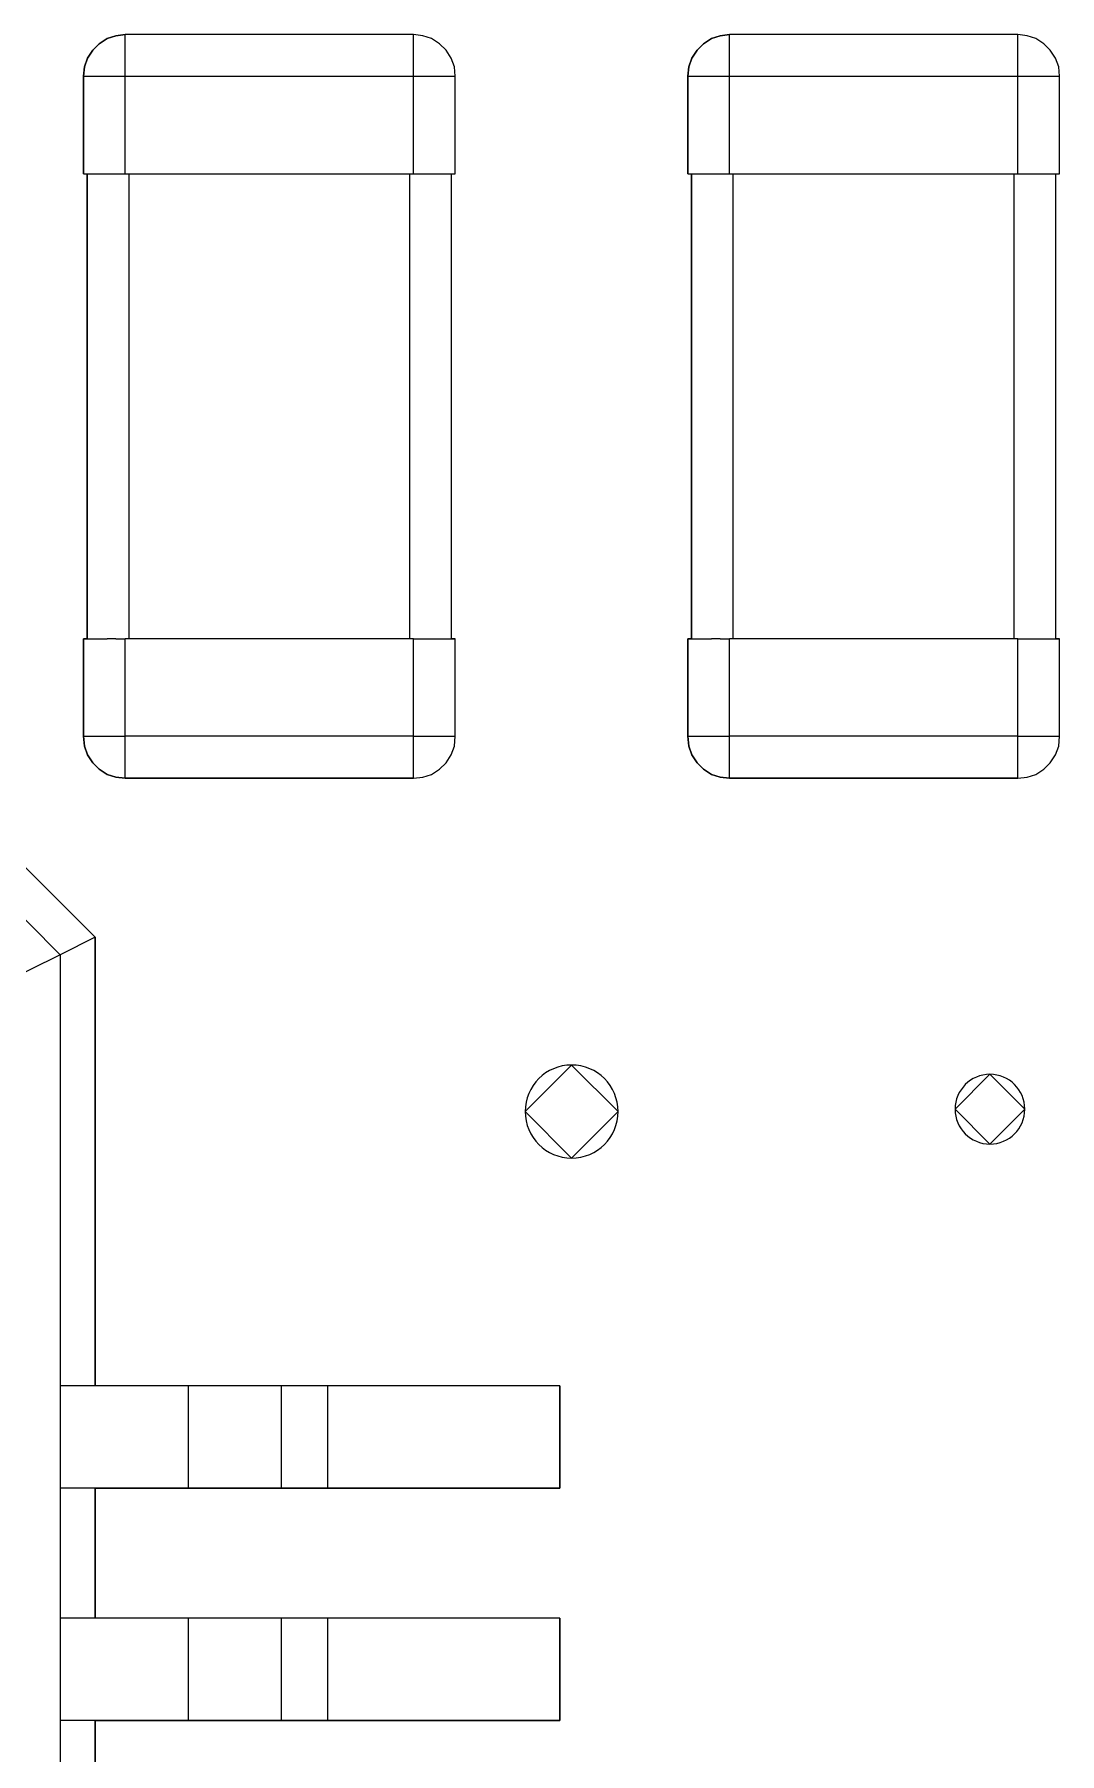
# Model space of a CAD drawing. Header units: inches. Extents: x 5 to 589, y -420 to -5.
# Drawn here: x 445.41 to 449.82, y -98.06 to -90.66 of the extents above; entities that cross this region are included whole.
import ezdxf

# ---------------------------------------------------------------- set-up
doc = ezdxf.new("R2010")
doc.units = ezdxf.units.IN
doc.header["$MEASUREMENT"] = 0

msp = doc.modelspace()

# ---------------------------------------------------------------- linework, layer by layer
at = {"color": 7, "true_color": 0xffffff}
for p, q in [((445.7263, -90.681), (445.6923, -90.703)), ((445.6923, -90.703), (445.7263, -90.681)), ((445.7643, -90.669), (445.7263, -90.681)), ((445.7263, -90.681), (445.7643, -90.669)), ((445.8043, -90.663), (445.7643, -90.669)), ((445.7643, -90.669), (445.8043, -90.663)), ((447.0443, -90.663), (445.8043, -90.663)), ((447.0443, -90.663), (445.8043, -90.663)), ((445.8043, -90.669), (445.8043, -90.663)), ((445.8043, -90.681), (445.8043, -90.669)), ((445.8043, -90.703), (445.8043, -90.681)), ((447.0843, -90.669), (447.0443, -90.663)), ((447.0843, -90.669), (447.0443, -90.663)), ((447.0443, -90.669), (447.0443, -90.663)), ((447.0443, -90.681), (447.0443, -90.669)), ((447.0443, -90.703), (447.0443, -90.681)), ((447.1223, -90.681), (447.0843, -90.669)), ((447.1223, -90.681), (447.0843, -90.669)), ((447.1563, -90.703), (447.1223, -90.681)), ((447.1563, -90.703), (447.1223, -90.681)), ((448.3263, -90.681), (448.2923, -90.703)), ((448.2923, -90.703), (448.3263, -90.681)), ((448.3643, -90.669), (448.3263, -90.681)), ((448.3263, -90.681), (448.3643, -90.669)), ((448.4043, -90.663), (448.3643, -90.669)), ((448.3643, -90.669), (448.4043, -90.663)), ((449.6443, -90.663), (448.4043, -90.663)), ((449.6443, -90.663), (448.4043, -90.663)), ((448.4043, -90.669), (448.4043, -90.663)), ((448.4043, -90.681), (448.4043, -90.669)), ((448.4043, -90.703), (448.4043, -90.681)), ((449.6843, -90.669), (449.6443, -90.663)), ((449.6843, -90.669), (449.6443, -90.663)), ((449.6443, -90.669), (449.6443, -90.663)), ((449.6443, -90.681), (449.6443, -90.669)), ((449.6443, -90.703), (449.6443, -90.681)), ((449.7223, -90.681), (449.6843, -90.669)), ((449.7223, -90.681), (449.6843, -90.669)), ((449.7563, -90.703), (449.7223, -90.681)), ((449.7563, -90.703), (449.7223, -90.681)), ((445.6643, -90.731), (445.6423, -90.765)), ((445.6423, -90.765), (445.6643, -90.731)), ((445.6923, -90.703), (445.6643, -90.731)), ((445.6643, -90.731), (445.6923, -90.703)), ((445.8043, -90.731), (445.8043, -90.703)), ((445.8043, -90.765), (445.8043, -90.731)), ((447.0443, -90.731), (447.0443, -90.703)), ((447.0443, -90.765), (447.0443, -90.731)), ((447.1843, -90.731), (447.1563, -90.703)), ((447.1843, -90.731), (447.1563, -90.703)), ((447.2063, -90.765), (447.1843, -90.731)), ((447.2063, -90.765), (447.1843, -90.731)), ((448.2643, -90.731), (448.2423, -90.765)), ((448.2423, -90.765), (448.2643, -90.731)), ((448.2923, -90.703), (448.2643, -90.731)), ((448.2643, -90.731), (448.2923, -90.703)), ((448.4043, -90.731), (448.4043, -90.703)), ((448.4043, -90.765), (448.4043, -90.731)), ((449.6443, -90.731), (449.6443, -90.703)), ((449.6443, -90.765), (449.6443, -90.731)), ((449.7843, -90.731), (449.7563, -90.703)), ((449.7843, -90.731), (449.7563, -90.703)), ((449.8063, -90.765), (449.7843, -90.731)), ((449.8063, -90.765), (449.7843, -90.731)), ((445.6283, -90.803), (445.6243, -90.843)), ((445.6243, -90.843), (445.6283, -90.803)), ((445.6423, -90.765), (445.6283, -90.803)), ((445.6283, -90.803), (445.6423, -90.765)), ((445.8043, -90.803), (445.8043, -90.765)), ((445.8043, -90.843), (445.8043, -90.803)), ((447.0443, -90.803), (447.0443, -90.765)), ((447.0443, -90.843), (447.0443, -90.803)), ((447.2203, -90.803), (447.2063, -90.765)), ((447.2203, -90.803), (447.2063, -90.765)), ((447.2243, -90.843), (447.2203, -90.803)), ((447.2243, -90.843), (447.2203, -90.803)), ((448.2283, -90.803), (448.2243, -90.843)), ((448.2243, -90.843), (448.2283, -90.803)), ((448.2423, -90.765), (448.2283, -90.803)), ((448.2283, -90.803), (448.2423, -90.765)), ((448.4043, -90.803), (448.4043, -90.765)), ((448.4043, -90.843), (448.4043, -90.803)), ((449.6443, -90.803), (449.6443, -90.765)), ((449.6443, -90.843), (449.6443, -90.803)), ((449.8203, -90.803), (449.8063, -90.765)), ((449.8203, -90.803), (449.8063, -90.765)), ((449.8243, -90.843), (449.8203, -90.803)), ((449.8243, -90.843), (449.8203, -90.803)), ((445.6243, -90.843), (445.6243, -91.263)), ((445.6243, -91.263), (445.6243, -90.843)), ((445.6243, -90.843), (445.6283, -90.843)), ((445.6283, -90.843), (445.6423, -90.843)), ((445.6423, -90.843), (445.6643, -90.843)), ((445.6643, -90.843), (445.6923, -90.843)), ((445.6923, -90.843), (445.7263, -90.843)), ((445.7263, -90.843), (445.7643, -90.843)), ((445.7643, -90.843), (445.8043, -90.843)), ((445.8043, -91.263), (445.8043, -90.843)), ((445.8043, -90.843), (447.0443, -90.843)), ((447.0443, -91.263), (447.0443, -90.843)), ((447.0443, -90.843), (447.0843, -90.843)), ((447.0843, -90.843), (447.1223, -90.843)), ((447.1223, -90.843), (447.1563, -90.843)), ((447.1563, -90.843), (447.1843, -90.843)), ((447.1843, -90.843), (447.2063, -90.843)), ((447.2063, -90.843), (447.2203, -90.843)), ((447.2203, -90.843), (447.2243, -90.843)), ((447.2243, -91.263), (447.2243, -90.843)), ((447.2243, -91.263), (447.2243, -90.843)), ((448.2243, -90.843), (448.2243, -91.263)), ((448.2243, -91.263), (448.2243, -90.843)), ((448.2243, -90.843), (448.2283, -90.843)), ((448.2283, -90.843), (448.2423, -90.843)), ((448.2423, -90.843), (448.2643, -90.843)), ((448.2643, -90.843), (448.2923, -90.843)), ((448.2923, -90.843), (448.3263, -90.843)), ((448.3263, -90.843), (448.3643, -90.843)), ((448.3643, -90.843), (448.4043, -90.843)), ((448.4043, -91.263), (448.4043, -90.843)), ((448.4043, -90.843), (449.6443, -90.843)), ((449.6443, -91.263), (449.6443, -90.843)), ((449.6443, -90.843), (449.6843, -90.843)), ((449.6843, -90.843), (449.7223, -90.843)), ((449.7223, -90.843), (449.7563, -90.843)), ((449.7563, -90.843), (449.7843, -90.843)), ((449.7843, -90.843), (449.8063, -90.843)), ((449.8063, -90.843), (449.8203, -90.843)), ((449.8203, -90.843), (449.8243, -90.843)), ((449.8243, -91.263), (449.8243, -90.843)), ((449.8243, -91.263), (449.8243, -90.843)), ((445.6243, -91.263), (445.6403, -91.263)), ((445.6243, -91.263), (445.6283, -91.263)), ((445.6283, -91.263), (445.6423, -91.263)), ((445.6403, -91.263), (445.6403, -93.263)), ((445.6403, -93.263), (445.6403, -91.263)), ((445.6423, -91.263), (445.6643, -91.263)), ((445.6643, -91.263), (445.6923, -91.263)), ((445.6923, -91.263), (445.7263, -91.263)), ((445.7263, -91.263), (445.7643, -91.263)), ((445.7643, -91.263), (445.8043, -91.263)), ((445.8043, -91.263), (447.0443, -91.263)), ((445.8203, -93.263), (445.8203, -91.263)), ((447.0283, -93.263), (447.0283, -91.263)), ((447.0443, -91.263), (447.0843, -91.263)), ((447.0843, -91.263), (447.1223, -91.263)), ((447.1223, -91.263), (447.1563, -91.263)), ((447.1563, -91.263), (447.1843, -91.263)), ((447.1843, -91.263), (447.2063, -91.263)), ((447.2063, -91.263), (447.2203, -91.263)), ((447.2083, -93.263), (447.2083, -91.263)), ((447.2083, -91.263), (447.2243, -91.263)), ((447.2083, -93.263), (447.2083, -91.263)), ((447.2203, -91.263), (447.2243, -91.263)), ((448.2243, -91.263), (448.2403, -91.263)), ((448.2243, -91.263), (448.2283, -91.263)), ((448.2283, -91.263), (448.2423, -91.263)), ((448.2403, -91.263), (448.2403, -93.263)), ((448.2403, -93.263), (448.2403, -91.263)), ((448.2423, -91.263), (448.2643, -91.263)), ((448.2643, -91.263), (448.2923, -91.263)), ((448.2923, -91.263), (448.3263, -91.263)), ((448.3263, -91.263), (448.3643, -91.263)), ((448.3643, -91.263), (448.4043, -91.263)), ((448.4043, -91.263), (449.6443, -91.263)), ((448.4203, -93.263), (448.4203, -91.263)), ((449.6283, -93.263), (449.6283, -91.263)), ((449.6443, -91.263), (449.6843, -91.263)), ((449.6843, -91.263), (449.7223, -91.263)), ((449.7223, -91.263), (449.7563, -91.263)), ((449.7563, -91.263), (449.7843, -91.263)), ((449.7843, -91.263), (449.8063, -91.263)), ((449.8063, -91.263), (449.8203, -91.263)), ((449.8083, -93.263), (449.8083, -91.263)), ((449.8083, -91.263), (449.8243, -91.263)), ((449.8083, -93.263), (449.8083, -91.263)), ((449.8203, -91.263), (449.8243, -91.263)), ((445.6403, -93.263), (445.6243, -93.263)), ((445.6243, -93.263), (445.6243, -93.683)), ((445.6243, -93.263), (445.6283, -93.263)), ((445.6243, -93.683), (445.6243, -93.263)), ((445.6283, -93.263), (445.6423, -93.263)), ((445.6423, -93.263), (445.6643, -93.263)), ((445.6643, -93.263), (445.6923, -93.263)), ((445.6923, -93.263), (445.7263, -93.263)), ((445.7643, -93.263), (445.7263, -93.263)), ((445.7643, -93.263), (445.8043, -93.263)), ((447.0443, -93.263), (445.8043, -93.263)), ((445.8043, -93.683), (445.8043, -93.263)), ((447.0443, -93.263), (447.0843, -93.263)), ((447.0443, -93.683), (447.0443, -93.263)), ((447.0843, -93.263), (447.1223, -93.263)), ((447.1223, -93.263), (447.1563, -93.263)), ((447.1563, -93.263), (447.1843, -93.263)), ((447.1843, -93.263), (447.2063, -93.263)), ((447.2063, -93.263), (447.2203, -93.263)), ((447.2243, -93.263), (447.2083, -93.263)), ((447.2203, -93.263), (447.2243, -93.263)), ((447.2243, -93.683), (447.2243, -93.263)), ((447.2243, -93.683), (447.2243, -93.263)), ((448.2403, -93.263), (448.2243, -93.263)), ((448.2243, -93.263), (448.2243, -93.683)), ((448.2243, -93.263), (448.2283, -93.263)), ((448.2243, -93.683), (448.2243, -93.263)), ((448.2283, -93.263), (448.2423, -93.263)), ((448.2423, -93.263), (448.2643, -93.263)), ((448.2643, -93.263), (448.2923, -93.263)), ((448.2923, -93.263), (448.3263, -93.263)), ((448.3643, -93.263), (448.3263, -93.263)), ((448.3643, -93.263), (448.4043, -93.263)), ((449.6443, -93.263), (448.4043, -93.263)), ((448.4043, -93.683), (448.4043, -93.263)), ((449.6443, -93.263), (449.6843, -93.263)), ((449.6443, -93.683), (449.6443, -93.263)), ((449.6843, -93.263), (449.7223, -93.263)), ((449.7223, -93.263), (449.7563, -93.263)), ((449.7563, -93.263), (449.7843, -93.263)), ((449.7843, -93.263), (449.8063, -93.263)), ((449.8063, -93.263), (449.8203, -93.263)), ((449.8243, -93.263), (449.8083, -93.263)), ((449.8203, -93.263), (449.8243, -93.263)), ((449.8243, -93.683), (449.8243, -93.263)), ((449.8243, -93.683), (449.8243, -93.263)), ((445.6243, -93.683), (445.6283, -93.725)), ((445.6283, -93.725), (445.6243, -93.683)), ((445.6243, -93.683), (445.6283, -93.683)), ((445.6283, -93.683), (445.6423, -93.683)), ((445.6423, -93.683), (445.6643, -93.683)), ((445.6643, -93.683), (445.6923, -93.683)), ((445.6923, -93.683), (445.7263, -93.683)), ((445.7263, -93.683), (445.7643, -93.683)), ((445.7643, -93.683), (445.8043, -93.683)), ((445.8043, -93.725), (445.8043, -93.683)), ((447.0443, -93.683), (445.8043, -93.683)), ((447.0443, -93.683), (447.0843, -93.683)), ((447.0443, -93.725), (447.0443, -93.683)), ((447.0843, -93.683), (447.1223, -93.683)), ((447.1223, -93.683), (447.1563, -93.683)), ((447.1563, -93.683), (447.1843, -93.683)), ((447.1843, -93.683), (447.2063, -93.683)), ((447.2063, -93.683), (447.2203, -93.683)), ((447.2203, -93.725), (447.2243, -93.683)), ((447.2203, -93.725), (447.2243, -93.683)), ((447.2203, -93.683), (447.2243, -93.683)), ((448.2243, -93.683), (448.2283, -93.725)), ((448.2283, -93.725), (448.2243, -93.683)), ((448.2243, -93.683), (448.2283, -93.683)), ((448.2283, -93.683), (448.2423, -93.683)), ((448.2423, -93.683), (448.2643, -93.683)), ((448.2643, -93.683), (448.2923, -93.683)), ((448.2923, -93.683), (448.3263, -93.683)), ((448.3263, -93.683), (448.3643, -93.683)), ((448.3643, -93.683), (448.4043, -93.683)), ((448.4043, -93.725), (448.4043, -93.683)), ((449.6443, -93.683), (448.4043, -93.683)), ((449.6443, -93.683), (449.6843, -93.683)), ((449.6443, -93.725), (449.6443, -93.683)), ((449.6843, -93.683), (449.7223, -93.683)), ((449.7223, -93.683), (449.7563, -93.683)), ((449.7563, -93.683), (449.7843, -93.683)), ((449.7843, -93.683), (449.8063, -93.683)), ((449.8063, -93.683), (449.8203, -93.683)), ((449.8203, -93.725), (449.8243, -93.683)), ((449.8203, -93.725), (449.8243, -93.683)), ((449.8203, -93.683), (449.8243, -93.683)), ((445.6283, -93.725), (445.6423, -93.763)), ((445.6423, -93.763), (445.6283, -93.725)), ((445.6423, -93.763), (445.6643, -93.797)), ((445.6643, -93.797), (445.6423, -93.763)), ((445.8043, -93.763), (445.8043, -93.725)), ((445.8043, -93.797), (445.8043, -93.763)), ((447.0443, -93.763), (447.0443, -93.725)), ((447.0443, -93.797), (447.0443, -93.763)), ((447.1843, -93.797), (447.2063, -93.763)), ((447.1843, -93.797), (447.2063, -93.763)), ((447.2063, -93.763), (447.2203, -93.725)), ((447.2063, -93.763), (447.2203, -93.725)), ((448.2283, -93.725), (448.2423, -93.763)), ((448.2423, -93.763), (448.2283, -93.725)), ((448.2423, -93.763), (448.2643, -93.797)), ((448.2643, -93.797), (448.2423, -93.763)), ((448.4043, -93.763), (448.4043, -93.725)), ((448.4043, -93.797), (448.4043, -93.763)), ((449.6443, -93.763), (449.6443, -93.725)), ((449.6443, -93.797), (449.6443, -93.763)), ((449.7843, -93.797), (449.8063, -93.763)), ((449.7843, -93.797), (449.8063, -93.763)), ((449.8063, -93.763), (449.8203, -93.725)), ((449.8063, -93.763), (449.8203, -93.725)), ((445.6643, -93.797), (445.6923, -93.825)), ((445.6923, -93.825), (445.6643, -93.797)), ((445.6923, -93.825), (445.7263, -93.847)), ((445.7263, -93.847), (445.6923, -93.825)), ((445.7263, -93.847), (445.7643, -93.859)), ((445.7643, -93.859), (445.7263, -93.847)), ((445.7643, -93.859), (445.8043, -93.863)), ((445.8043, -93.863), (445.7643, -93.859)), ((445.8043, -93.825), (445.8043, -93.797)), ((445.8043, -93.847), (445.8043, -93.825)), ((445.8043, -93.859), (445.8043, -93.847)), ((445.8043, -93.863), (445.8043, -93.859)), ((445.8043, -93.863), (447.0443, -93.863)), ((447.0443, -93.863), (445.8043, -93.863)), ((447.0443, -93.825), (447.0443, -93.797)), ((447.0443, -93.847), (447.0443, -93.825)), ((447.0443, -93.859), (447.0443, -93.847)), ((447.0443, -93.863), (447.0843, -93.859)), ((447.0443, -93.863), (447.0843, -93.859)), ((447.0443, -93.863), (447.0443, -93.859)), ((447.0843, -93.859), (447.1223, -93.847)), ((447.0843, -93.859), (447.1223, -93.847)), ((447.1223, -93.847), (447.1563, -93.825)), ((447.1223, -93.847), (447.1563, -93.825)), ((447.1563, -93.825), (447.1843, -93.797)), ((447.1563, -93.825), (447.1843, -93.797)), ((448.2643, -93.797), (448.2923, -93.825)), ((448.2923, -93.825), (448.2643, -93.797)), ((448.2923, -93.825), (448.3263, -93.847)), ((448.3263, -93.847), (448.2923, -93.825)), ((448.3263, -93.847), (448.3643, -93.859)), ((448.3643, -93.859), (448.3263, -93.847)), ((448.3643, -93.859), (448.4043, -93.863)), ((448.4043, -93.863), (448.3643, -93.859)), ((448.4043, -93.825), (448.4043, -93.797)), ((448.4043, -93.847), (448.4043, -93.825)), ((448.4043, -93.859), (448.4043, -93.847)), ((448.4043, -93.863), (448.4043, -93.859)), ((448.4043, -93.863), (449.6443, -93.863)), ((449.6443, -93.863), (448.4043, -93.863)), ((449.6443, -93.825), (449.6443, -93.797)), ((449.6443, -93.847), (449.6443, -93.825)), ((449.6443, -93.859), (449.6443, -93.847)), ((449.6443, -93.863), (449.6843, -93.859)), ((449.6443, -93.863), (449.6843, -93.859)), ((449.6443, -93.863), (449.6443, -93.859)), ((449.6843, -93.859), (449.7223, -93.847)), ((449.6843, -93.859), (449.7223, -93.847)), ((449.7223, -93.847), (449.7563, -93.825)), ((449.7223, -93.847), (449.7563, -93.825)), ((449.7563, -93.825), (449.7843, -93.797)), ((449.7563, -93.825), (449.7843, -93.797)), ((445.6745, -94.5472), (445.3245, -94.1972)), ((445.3245, -94.1972), (445.6745, -94.5472)), ((445.2505, -94.3472), (445.5245, -94.6232)), ((445.6745, -94.5472), (445.5245, -94.6232)), ((445.6745, -96.4772), (445.6745, -94.5472)), ((445.6745, -94.5472), (445.6745, -96.4772)), ((445.5245, -94.6232), (445.2645, -94.7512)), ((445.5245, -94.6232), (445.5245, -96.4772)), ((445.5245, -96.4772), (445.5245, -96.9172)), ((445.6745, -96.4772), (445.5245, -96.4772)), ((447.6745, -96.4772), (445.6745, -96.4772)), ((446.0745, -96.4772), (445.6745, -96.4772)), ((446.1645, -96.4772), (446.0745, -96.4772)), ((446.0745, -96.4772), (446.0745, -96.9172)), ((446.2485, -96.4772), (446.1645, -96.4772)), ((446.3245, -96.4772), (446.2485, -96.4772)), ((446.3865, -96.4772), (446.3245, -96.4772)), ((446.4345, -96.4772), (446.3865, -96.4772)), ((446.4645, -96.4772), (446.4345, -96.4772)), ((446.4745, -96.4772), (446.4645, -96.4772)), ((446.4745, -96.4772), (446.4745, -96.9172)), ((446.4805, -96.4772), (446.4745, -96.4772)), ((446.4945, -96.4772), (446.4805, -96.4772)), ((446.5185, -96.4772), (446.4945, -96.4772)), ((446.5505, -96.4772), (446.5185, -96.4772)), ((446.5885, -96.4772), (446.5505, -96.4772)), ((446.6305, -96.4772), (446.5885, -96.4772)), ((446.6745, -96.4772), (446.6305, -96.4772)), ((447.6745, -96.4772), (446.6745, -96.4772)), ((446.6745, -96.4772), (446.6745, -96.9172)), ((447.6745, -96.9172), (447.6745, -96.4772)), ((447.6745, -96.4772), (447.6745, -96.9172)), ((445.5245, -96.9172), (445.5245, -97.4772)), ((445.6745, -96.9172), (445.5245, -96.9172)), ((445.6745, -97.4772), (445.6745, -96.9172)), ((445.6745, -96.9172), (447.6745, -96.9172)), ((445.6745, -96.9172), (445.6745, -97.4772)), ((446.0745, -96.9172), (445.6745, -96.9172)), ((446.1645, -96.9172), (446.0745, -96.9172)), ((446.2485, -96.9172), (446.1645, -96.9172)), ((446.3245, -96.9172), (446.2485, -96.9172)), ((446.3865, -96.9172), (446.3245, -96.9172)), ((446.4345, -96.9172), (446.3865, -96.9172)), ((446.4645, -96.9172), (446.4345, -96.9172)), ((446.4745, -96.9172), (446.4645, -96.9172)), ((446.4805, -96.9172), (446.4745, -96.9172)), ((446.4945, -96.9172), (446.4805, -96.9172)), ((446.5185, -96.9172), (446.4945, -96.9172)), ((446.5505, -96.9172), (446.5185, -96.9172)), ((446.5885, -96.9172), (446.5505, -96.9172)), ((446.6305, -96.9172), (446.5885, -96.9172)), ((446.6745, -96.9172), (446.6305, -96.9172)), ((447.6745, -96.9172), (446.6745, -96.9172)), ((445.5245, -97.4772), (445.5245, -97.9172)), ((445.6745, -97.4772), (445.5245, -97.4772)), ((447.6745, -97.4772), (445.6745, -97.4772)), ((446.0745, -97.4772), (445.6745, -97.4772)), ((446.1645, -97.4772), (446.0745, -97.4772)), ((446.0745, -97.4772), (446.0745, -97.9172)), ((446.2485, -97.4772), (446.1645, -97.4772)), ((446.3245, -97.4772), (446.2485, -97.4772)), ((446.3865, -97.4772), (446.3245, -97.4772)), ((446.4345, -97.4772), (446.3865, -97.4772)), ((446.4645, -97.4772), (446.4345, -97.4772)), ((446.4745, -97.4772), (446.4645, -97.4772)), ((446.4745, -97.4772), (446.4745, -97.9172)), ((446.4805, -97.4772), (446.4745, -97.4772)), ((446.4945, -97.4772), (446.4805, -97.4772)), ((446.5185, -97.4772), (446.4945, -97.4772)), ((446.5505, -97.4772), (446.5185, -97.4772)), ((446.5885, -97.4772), (446.5505, -97.4772)), ((446.6305, -97.4772), (446.5885, -97.4772)), ((446.6745, -97.4772), (446.6305, -97.4772)), ((447.6745, -97.4772), (446.6745, -97.4772)), ((446.6745, -97.4772), (446.6745, -97.9172)), ((447.6745, -97.9172), (447.6745, -97.4772)), ((447.6745, -97.4772), (447.6745, -97.9172)), ((445.5245, -97.9172), (445.5245, -98.4772)), ((445.6745, -97.9172), (445.5245, -97.9172)), ((445.6745, -98.4772), (445.6745, -97.9172)), ((445.6745, -97.9172), (447.6745, -97.9172)), ((446.0745, -97.9172), (445.6745, -97.9172)), ((445.6745, -97.9172), (445.6745, -98.4772)), ((446.1645, -97.9172), (446.0745, -97.9172)), ((446.2485, -97.9172), (446.1645, -97.9172)), ((446.3245, -97.9172), (446.2485, -97.9172)), ((446.3865, -97.9172), (446.3245, -97.9172)), ((446.4345, -97.9172), (446.3865, -97.9172)), ((446.4645, -97.9172), (446.4345, -97.9172)), ((446.4745, -97.9172), (446.4645, -97.9172)), ((446.4805, -97.9172), (446.4745, -97.9172)), ((446.4945, -97.9172), (446.4805, -97.9172)), ((446.5185, -97.9172), (446.4945, -97.9172)), ((446.5505, -97.9172), (446.5185, -97.9172)), ((446.5885, -97.9172), (446.5505, -97.9172)), ((446.6305, -97.9172), (446.5885, -97.9172)), ((446.6745, -97.9172), (446.6305, -97.9172)), ((447.6745, -97.9172), (446.6745, -97.9172))]:
    msp.add_line(p, q, dxfattribs=at)
at = {"color": 18, "true_color": 0x000000}
for p, q in [((445.7263, -90.681), (445.6923, -90.703)), ((445.6923, -90.703), (445.7263, -90.681)), ((445.7643, -90.669), (445.7263, -90.681)), ((445.7263, -90.681), (445.7643, -90.669)), ((445.8043, -90.663), (445.7643, -90.669)), ((445.7643, -90.669), (445.8043, -90.663)), ((447.0443, -90.663), (445.8043, -90.663)), ((447.0443, -90.663), (445.8043, -90.663)), ((445.8043, -90.669), (445.8043, -90.663)), ((445.8043, -90.681), (445.8043, -90.669)), ((445.8043, -90.703), (445.8043, -90.681)), ((447.0843, -90.669), (447.0443, -90.663)), ((447.0843, -90.669), (447.0443, -90.663)), ((447.0443, -90.669), (447.0443, -90.663)), ((447.0443, -90.681), (447.0443, -90.669)), ((447.0443, -90.703), (447.0443, -90.681)), ((447.1223, -90.681), (447.0843, -90.669)), ((447.1223, -90.681), (447.0843, -90.669)), ((447.1563, -90.703), (447.1223, -90.681)), ((447.1563, -90.703), (447.1223, -90.681)), ((448.3263, -90.681), (448.2923, -90.703)), ((448.2923, -90.703), (448.3263, -90.681)), ((448.3643, -90.669), (448.3263, -90.681)), ((448.3263, -90.681), (448.3643, -90.669)), ((448.4043, -90.663), (448.3643, -90.669)), ((448.3643, -90.669), (448.4043, -90.663)), ((449.6443, -90.663), (448.4043, -90.663)), ((449.6443, -90.663), (448.4043, -90.663)), ((448.4043, -90.669), (448.4043, -90.663)), ((448.4043, -90.681), (448.4043, -90.669)), ((448.4043, -90.703), (448.4043, -90.681)), ((449.6843, -90.669), (449.6443, -90.663)), ((449.6843, -90.669), (449.6443, -90.663)), ((449.6443, -90.669), (449.6443, -90.663)), ((449.6443, -90.681), (449.6443, -90.669)), ((449.6443, -90.703), (449.6443, -90.681)), ((449.7223, -90.681), (449.6843, -90.669)), ((449.7223, -90.681), (449.6843, -90.669)), ((449.7563, -90.703), (449.7223, -90.681)), ((449.7563, -90.703), (449.7223, -90.681)), ((445.6643, -90.731), (445.6423, -90.765)), ((445.6423, -90.765), (445.6643, -90.731)), ((445.6923, -90.703), (445.6643, -90.731)), ((445.6643, -90.731), (445.6923, -90.703)), ((445.8043, -90.731), (445.8043, -90.703)), ((445.8043, -90.765), (445.8043, -90.731)), ((447.0443, -90.731), (447.0443, -90.703)), ((447.0443, -90.765), (447.0443, -90.731)), ((447.1843, -90.731), (447.1563, -90.703)), ((447.1843, -90.731), (447.1563, -90.703)), ((447.2063, -90.765), (447.1843, -90.731)), ((447.2063, -90.765), (447.1843, -90.731)), ((448.2643, -90.731), (448.2423, -90.765)), ((448.2423, -90.765), (448.2643, -90.731)), ((448.2923, -90.703), (448.2643, -90.731)), ((448.2643, -90.731), (448.2923, -90.703)), ((448.4043, -90.731), (448.4043, -90.703)), ((448.4043, -90.765), (448.4043, -90.731)), ((449.6443, -90.731), (449.6443, -90.703)), ((449.6443, -90.765), (449.6443, -90.731)), ((449.7843, -90.731), (449.7563, -90.703)), ((449.7843, -90.731), (449.7563, -90.703)), ((449.8063, -90.765), (449.7843, -90.731)), ((449.8063, -90.765), (449.7843, -90.731)), ((445.6283, -90.803), (445.6243, -90.843)), ((445.6243, -90.843), (445.6283, -90.803)), ((445.6423, -90.765), (445.6283, -90.803)), ((445.6283, -90.803), (445.6423, -90.765)), ((445.8043, -90.803), (445.8043, -90.765)), ((445.8043, -90.843), (445.8043, -90.803)), ((447.0443, -90.803), (447.0443, -90.765)), ((447.0443, -90.843), (447.0443, -90.803)), ((447.2203, -90.803), (447.2063, -90.765)), ((447.2203, -90.803), (447.2063, -90.765)), ((447.2243, -90.843), (447.2203, -90.803)), ((447.2243, -90.843), (447.2203, -90.803)), ((448.2283, -90.803), (448.2243, -90.843)), ((448.2243, -90.843), (448.2283, -90.803)), ((448.2423, -90.765), (448.2283, -90.803)), ((448.2283, -90.803), (448.2423, -90.765)), ((448.4043, -90.803), (448.4043, -90.765)), ((448.4043, -90.843), (448.4043, -90.803)), ((449.6443, -90.803), (449.6443, -90.765)), ((449.6443, -90.843), (449.6443, -90.803)), ((449.8203, -90.803), (449.8063, -90.765)), ((449.8203, -90.803), (449.8063, -90.765)), ((449.8243, -90.843), (449.8203, -90.803)), ((449.8243, -90.843), (449.8203, -90.803)), ((445.6243, -90.843), (445.6243, -91.263)), ((445.6243, -91.263), (445.6243, -90.843)), ((445.6243, -90.843), (445.6283, -90.843)), ((445.6283, -90.843), (445.6423, -90.843)), ((445.6423, -90.843), (445.6643, -90.843)), ((445.6643, -90.843), (445.6923, -90.843)), ((445.6923, -90.843), (445.7263, -90.843)), ((445.7263, -90.843), (445.7643, -90.843)), ((445.7643, -90.843), (445.8043, -90.843)), ((445.8043, -91.263), (445.8043, -90.843)), ((445.8043, -90.843), (447.0443, -90.843)), ((447.0443, -91.263), (447.0443, -90.843)), ((447.0443, -90.843), (447.0843, -90.843)), ((447.0843, -90.843), (447.1223, -90.843)), ((447.1223, -90.843), (447.1563, -90.843)), ((447.1563, -90.843), (447.1843, -90.843)), ((447.1843, -90.843), (447.2063, -90.843)), ((447.2063, -90.843), (447.2203, -90.843)), ((447.2203, -90.843), (447.2243, -90.843)), ((447.2243, -91.263), (447.2243, -90.843)), ((447.2243, -91.263), (447.2243, -90.843)), ((448.2243, -90.843), (448.2243, -91.263)), ((448.2243, -91.263), (448.2243, -90.843)), ((448.2243, -90.843), (448.2283, -90.843)), ((448.2283, -90.843), (448.2423, -90.843)), ((448.2423, -90.843), (448.2643, -90.843)), ((448.2643, -90.843), (448.2923, -90.843)), ((448.2923, -90.843), (448.3263, -90.843)), ((448.3263, -90.843), (448.3643, -90.843)), ((448.3643, -90.843), (448.4043, -90.843)), ((448.4043, -91.263), (448.4043, -90.843)), ((448.4043, -90.843), (449.6443, -90.843)), ((449.6443, -91.263), (449.6443, -90.843)), ((449.6443, -90.843), (449.6843, -90.843)), ((449.6843, -90.843), (449.7223, -90.843)), ((449.7223, -90.843), (449.7563, -90.843)), ((449.7563, -90.843), (449.7843, -90.843)), ((449.7843, -90.843), (449.8063, -90.843)), ((449.8063, -90.843), (449.8203, -90.843)), ((449.8203, -90.843), (449.8243, -90.843)), ((449.8243, -91.263), (449.8243, -90.843)), ((449.8243, -91.263), (449.8243, -90.843)), ((445.6243, -91.263), (445.6403, -91.263)), ((445.6243, -91.263), (445.6283, -91.263)), ((445.6283, -91.263), (445.6423, -91.263)), ((445.6403, -91.263), (445.6403, -93.263)), ((445.6403, -93.263), (445.6403, -91.263)), ((445.6423, -91.263), (445.6643, -91.263)), ((445.6643, -91.263), (445.6923, -91.263)), ((445.6923, -91.263), (445.7263, -91.263)), ((445.7263, -91.263), (445.7643, -91.263)), ((445.7643, -91.263), (445.8043, -91.263)), ((445.8043, -91.263), (447.0443, -91.263)), ((445.8203, -93.263), (445.8203, -91.263)), ((447.0283, -93.263), (447.0283, -91.263)), ((447.0443, -91.263), (447.0843, -91.263)), ((447.0843, -91.263), (447.1223, -91.263)), ((447.1223, -91.263), (447.1563, -91.263)), ((447.1563, -91.263), (447.1843, -91.263)), ((447.1843, -91.263), (447.2063, -91.263)), ((447.2063, -91.263), (447.2203, -91.263)), ((447.2083, -93.263), (447.2083, -91.263)), ((447.2083, -91.263), (447.2243, -91.263)), ((447.2083, -93.263), (447.2083, -91.263)), ((447.2203, -91.263), (447.2243, -91.263)), ((448.2243, -91.263), (448.2403, -91.263)), ((448.2243, -91.263), (448.2283, -91.263)), ((448.2283, -91.263), (448.2423, -91.263)), ((448.2403, -91.263), (448.2403, -93.263)), ((448.2403, -93.263), (448.2403, -91.263)), ((448.2423, -91.263), (448.2643, -91.263)), ((448.2643, -91.263), (448.2923, -91.263)), ((448.2923, -91.263), (448.3263, -91.263)), ((448.3263, -91.263), (448.3643, -91.263)), ((448.3643, -91.263), (448.4043, -91.263)), ((448.4043, -91.263), (449.6443, -91.263)), ((448.4203, -93.263), (448.4203, -91.263)), ((449.6283, -93.263), (449.6283, -91.263)), ((449.6443, -91.263), (449.6843, -91.263)), ((449.6843, -91.263), (449.7223, -91.263)), ((449.7223, -91.263), (449.7563, -91.263)), ((449.7563, -91.263), (449.7843, -91.263)), ((449.7843, -91.263), (449.8063, -91.263)), ((449.8063, -91.263), (449.8203, -91.263)), ((449.8083, -93.263), (449.8083, -91.263)), ((449.8083, -91.263), (449.8243, -91.263)), ((449.8083, -93.263), (449.8083, -91.263)), ((449.8203, -91.263), (449.8243, -91.263)), ((445.6403, -93.263), (445.6243, -93.263)), ((445.6243, -93.263), (445.6243, -93.683)), ((445.6243, -93.263), (445.6283, -93.263)), ((445.6243, -93.683), (445.6243, -93.263)), ((445.6283, -93.263), (445.6423, -93.263)), ((445.6423, -93.263), (445.6643, -93.263)), ((445.6643, -93.263), (445.6923, -93.263)), ((445.6923, -93.263), (445.7263, -93.263)), ((445.7643, -93.263), (445.7263, -93.263)), ((445.7643, -93.263), (445.8043, -93.263)), ((447.0443, -93.263), (445.8043, -93.263)), ((445.8043, -93.683), (445.8043, -93.263)), ((447.0443, -93.263), (447.0843, -93.263)), ((447.0443, -93.683), (447.0443, -93.263)), ((447.0843, -93.263), (447.1223, -93.263)), ((447.1223, -93.263), (447.1563, -93.263)), ((447.1563, -93.263), (447.1843, -93.263)), ((447.1843, -93.263), (447.2063, -93.263)), ((447.2063, -93.263), (447.2203, -93.263)), ((447.2243, -93.263), (447.2083, -93.263)), ((447.2203, -93.263), (447.2243, -93.263)), ((447.2243, -93.683), (447.2243, -93.263)), ((447.2243, -93.683), (447.2243, -93.263)), ((448.2403, -93.263), (448.2243, -93.263)), ((448.2243, -93.263), (448.2243, -93.683)), ((448.2243, -93.263), (448.2283, -93.263)), ((448.2243, -93.683), (448.2243, -93.263)), ((448.2283, -93.263), (448.2423, -93.263)), ((448.2423, -93.263), (448.2643, -93.263)), ((448.2643, -93.263), (448.2923, -93.263)), ((448.2923, -93.263), (448.3263, -93.263)), ((448.3643, -93.263), (448.3263, -93.263)), ((448.3643, -93.263), (448.4043, -93.263)), ((449.6443, -93.263), (448.4043, -93.263)), ((448.4043, -93.683), (448.4043, -93.263)), ((449.6443, -93.263), (449.6843, -93.263)), ((449.6443, -93.683), (449.6443, -93.263)), ((449.6843, -93.263), (449.7223, -93.263)), ((449.7223, -93.263), (449.7563, -93.263)), ((449.7563, -93.263), (449.7843, -93.263)), ((449.7843, -93.263), (449.8063, -93.263)), ((449.8063, -93.263), (449.8203, -93.263)), ((449.8243, -93.263), (449.8083, -93.263)), ((449.8203, -93.263), (449.8243, -93.263)), ((449.8243, -93.683), (449.8243, -93.263)), ((449.8243, -93.683), (449.8243, -93.263)), ((445.6243, -93.683), (445.6283, -93.725)), ((445.6283, -93.725), (445.6243, -93.683)), ((445.6243, -93.683), (445.6283, -93.683)), ((445.6283, -93.683), (445.6423, -93.683)), ((445.6423, -93.683), (445.6643, -93.683)), ((445.6643, -93.683), (445.6923, -93.683)), ((445.6923, -93.683), (445.7263, -93.683)), ((445.7263, -93.683), (445.7643, -93.683)), ((445.7643, -93.683), (445.8043, -93.683)), ((445.8043, -93.725), (445.8043, -93.683)), ((447.0443, -93.683), (445.8043, -93.683)), ((447.0443, -93.683), (447.0843, -93.683)), ((447.0443, -93.725), (447.0443, -93.683)), ((447.0843, -93.683), (447.1223, -93.683)), ((447.1223, -93.683), (447.1563, -93.683)), ((447.1563, -93.683), (447.1843, -93.683)), ((447.1843, -93.683), (447.2063, -93.683)), ((447.2063, -93.683), (447.2203, -93.683)), ((447.2203, -93.725), (447.2243, -93.683)), ((447.2203, -93.725), (447.2243, -93.683)), ((447.2203, -93.683), (447.2243, -93.683)), ((448.2243, -93.683), (448.2283, -93.725)), ((448.2283, -93.725), (448.2243, -93.683)), ((448.2243, -93.683), (448.2283, -93.683)), ((448.2283, -93.683), (448.2423, -93.683)), ((448.2423, -93.683), (448.2643, -93.683)), ((448.2643, -93.683), (448.2923, -93.683)), ((448.2923, -93.683), (448.3263, -93.683)), ((448.3263, -93.683), (448.3643, -93.683)), ((448.3643, -93.683), (448.4043, -93.683)), ((448.4043, -93.725), (448.4043, -93.683)), ((449.6443, -93.683), (448.4043, -93.683)), ((449.6443, -93.683), (449.6843, -93.683)), ((449.6443, -93.725), (449.6443, -93.683)), ((449.6843, -93.683), (449.7223, -93.683)), ((449.7223, -93.683), (449.7563, -93.683)), ((449.7563, -93.683), (449.7843, -93.683)), ((449.7843, -93.683), (449.8063, -93.683)), ((449.8063, -93.683), (449.8203, -93.683)), ((449.8203, -93.725), (449.8243, -93.683)), ((449.8203, -93.725), (449.8243, -93.683)), ((449.8203, -93.683), (449.8243, -93.683)), ((445.6283, -93.725), (445.6423, -93.763)), ((445.6423, -93.763), (445.6283, -93.725)), ((445.6423, -93.763), (445.6643, -93.797)), ((445.6643, -93.797), (445.6423, -93.763)), ((445.8043, -93.763), (445.8043, -93.725)), ((445.8043, -93.797), (445.8043, -93.763)), ((447.0443, -93.763), (447.0443, -93.725)), ((447.0443, -93.797), (447.0443, -93.763)), ((447.1843, -93.797), (447.2063, -93.763)), ((447.1843, -93.797), (447.2063, -93.763)), ((447.2063, -93.763), (447.2203, -93.725)), ((447.2063, -93.763), (447.2203, -93.725)), ((448.2283, -93.725), (448.2423, -93.763)), ((448.2423, -93.763), (448.2283, -93.725)), ((448.2423, -93.763), (448.2643, -93.797)), ((448.2643, -93.797), (448.2423, -93.763)), ((448.4043, -93.763), (448.4043, -93.725)), ((448.4043, -93.797), (448.4043, -93.763)), ((449.6443, -93.763), (449.6443, -93.725)), ((449.6443, -93.797), (449.6443, -93.763)), ((449.7843, -93.797), (449.8063, -93.763)), ((449.7843, -93.797), (449.8063, -93.763)), ((449.8063, -93.763), (449.8203, -93.725)), ((449.8063, -93.763), (449.8203, -93.725)), ((445.6643, -93.797), (445.6923, -93.825)), ((445.6923, -93.825), (445.6643, -93.797)), ((445.6923, -93.825), (445.7263, -93.847)), ((445.7263, -93.847), (445.6923, -93.825)), ((445.7263, -93.847), (445.7643, -93.859)), ((445.7643, -93.859), (445.7263, -93.847)), ((445.7643, -93.859), (445.8043, -93.863)), ((445.8043, -93.863), (445.7643, -93.859)), ((445.8043, -93.825), (445.8043, -93.797)), ((445.8043, -93.847), (445.8043, -93.825)), ((445.8043, -93.859), (445.8043, -93.847)), ((445.8043, -93.863), (445.8043, -93.859)), ((445.8043, -93.863), (447.0443, -93.863)), ((447.0443, -93.863), (445.8043, -93.863)), ((447.0443, -93.825), (447.0443, -93.797)), ((447.0443, -93.847), (447.0443, -93.825)), ((447.0443, -93.859), (447.0443, -93.847)), ((447.0443, -93.863), (447.0843, -93.859)), ((447.0443, -93.863), (447.0843, -93.859)), ((447.0443, -93.863), (447.0443, -93.859)), ((447.0843, -93.859), (447.1223, -93.847)), ((447.0843, -93.859), (447.1223, -93.847)), ((447.1223, -93.847), (447.1563, -93.825)), ((447.1223, -93.847), (447.1563, -93.825)), ((447.1563, -93.825), (447.1843, -93.797)), ((447.1563, -93.825), (447.1843, -93.797)), ((448.2643, -93.797), (448.2923, -93.825)), ((448.2923, -93.825), (448.2643, -93.797)), ((448.2923, -93.825), (448.3263, -93.847)), ((448.3263, -93.847), (448.2923, -93.825)), ((448.3263, -93.847), (448.3643, -93.859)), ((448.3643, -93.859), (448.3263, -93.847)), ((448.3643, -93.859), (448.4043, -93.863)), ((448.4043, -93.863), (448.3643, -93.859)), ((448.4043, -93.825), (448.4043, -93.797)), ((448.4043, -93.847), (448.4043, -93.825)), ((448.4043, -93.859), (448.4043, -93.847)), ((448.4043, -93.863), (448.4043, -93.859)), ((448.4043, -93.863), (449.6443, -93.863)), ((449.6443, -93.863), (448.4043, -93.863)), ((449.6443, -93.825), (449.6443, -93.797)), ((449.6443, -93.847), (449.6443, -93.825)), ((449.6443, -93.859), (449.6443, -93.847)), ((449.6443, -93.863), (449.6843, -93.859)), ((449.6443, -93.863), (449.6843, -93.859)), ((449.6443, -93.863), (449.6443, -93.859)), ((449.6843, -93.859), (449.7223, -93.847)), ((449.6843, -93.859), (449.7223, -93.847)), ((449.7223, -93.847), (449.7563, -93.825)), ((449.7223, -93.847), (449.7563, -93.825)), ((449.7563, -93.825), (449.7843, -93.797)), ((449.7563, -93.825), (449.7843, -93.797)), ((445.6745, -94.5472), (445.3245, -94.1972)), ((445.3245, -94.1972), (445.6745, -94.5472)), ((445.2505, -94.3472), (445.5245, -94.6232)), ((445.6745, -94.5472), (445.5245, -94.6232)), ((445.6745, -96.4772), (445.6745, -94.5472)), ((445.6745, -94.5472), (445.6745, -96.4772)), ((445.5245, -94.6232), (445.2645, -94.7512)), ((445.5245, -94.6232), (445.5245, -96.4772)), ((447.5245, -95.2972), (447.7245, -95.0972)), ((447.7245, -95.0972), (447.9245, -95.2972)), ((449.3745, -95.2872), (449.5245, -95.1372)), ((449.5245, -95.1372), (449.6745, -95.2872)), ((447.7245, -95.4972), (447.5245, -95.2972)), ((447.9245, -95.2972), (447.7245, -95.4972)), ((449.5245, -95.4372), (449.3745, -95.2872)), ((449.6745, -95.2872), (449.5245, -95.4372)), ((445.5245, -96.4772), (445.5245, -96.9172)), ((445.6745, -96.4772), (445.5245, -96.4772)), ((447.6745, -96.4772), (445.6745, -96.4772)), ((446.0745, -96.4772), (445.6745, -96.4772)), ((446.1645, -96.4772), (446.0745, -96.4772)), ((446.0745, -96.4772), (446.0745, -96.9172)), ((446.2485, -96.4772), (446.1645, -96.4772)), ((446.3245, -96.4772), (446.2485, -96.4772)), ((446.3865, -96.4772), (446.3245, -96.4772)), ((446.4345, -96.4772), (446.3865, -96.4772)), ((446.4645, -96.4772), (446.4345, -96.4772)), ((446.4745, -96.4772), (446.4645, -96.4772)), ((446.4745, -96.4772), (446.4745, -96.9172)), ((446.4805, -96.4772), (446.4745, -96.4772)), ((446.4945, -96.4772), (446.4805, -96.4772)), ((446.5185, -96.4772), (446.4945, -96.4772)), ((446.5505, -96.4772), (446.5185, -96.4772)), ((446.5885, -96.4772), (446.5505, -96.4772)), ((446.6305, -96.4772), (446.5885, -96.4772)), ((446.6745, -96.4772), (446.6305, -96.4772)), ((447.6745, -96.4772), (446.6745, -96.4772)), ((446.6745, -96.4772), (446.6745, -96.9172)), ((447.6745, -96.9172), (447.6745, -96.4772)), ((447.6745, -96.4772), (447.6745, -96.9172)), ((445.5245, -96.9172), (445.5245, -97.4772)), ((445.6745, -96.9172), (445.5245, -96.9172)), ((445.6745, -97.4772), (445.6745, -96.9172)), ((445.6745, -96.9172), (447.6745, -96.9172)), ((445.6745, -96.9172), (445.6745, -97.4772)), ((446.0745, -96.9172), (445.6745, -96.9172)), ((446.1645, -96.9172), (446.0745, -96.9172)), ((446.2485, -96.9172), (446.1645, -96.9172)), ((446.3245, -96.9172), (446.2485, -96.9172)), ((446.3865, -96.9172), (446.3245, -96.9172)), ((446.4345, -96.9172), (446.3865, -96.9172)), ((446.4645, -96.9172), (446.4345, -96.9172)), ((446.4745, -96.9172), (446.4645, -96.9172)), ((446.4805, -96.9172), (446.4745, -96.9172)), ((446.4945, -96.9172), (446.4805, -96.9172)), ((446.5185, -96.9172), (446.4945, -96.9172)), ((446.5505, -96.9172), (446.5185, -96.9172)), ((446.5885, -96.9172), (446.5505, -96.9172)), ((446.6305, -96.9172), (446.5885, -96.9172)), ((446.6745, -96.9172), (446.6305, -96.9172)), ((447.6745, -96.9172), (446.6745, -96.9172)), ((445.5245, -97.4772), (445.5245, -97.9172)), ((445.6745, -97.4772), (445.5245, -97.4772)), ((447.6745, -97.4772), (445.6745, -97.4772)), ((446.0745, -97.4772), (445.6745, -97.4772)), ((446.1645, -97.4772), (446.0745, -97.4772)), ((446.0745, -97.4772), (446.0745, -97.9172)), ((446.2485, -97.4772), (446.1645, -97.4772)), ((446.3245, -97.4772), (446.2485, -97.4772)), ((446.3865, -97.4772), (446.3245, -97.4772)), ((446.4345, -97.4772), (446.3865, -97.4772)), ((446.4645, -97.4772), (446.4345, -97.4772)), ((446.4745, -97.4772), (446.4645, -97.4772)), ((446.4745, -97.4772), (446.4745, -97.9172)), ((446.4805, -97.4772), (446.4745, -97.4772)), ((446.4945, -97.4772), (446.4805, -97.4772)), ((446.5185, -97.4772), (446.4945, -97.4772)), ((446.5505, -97.4772), (446.5185, -97.4772)), ((446.5885, -97.4772), (446.5505, -97.4772)), ((446.6305, -97.4772), (446.5885, -97.4772)), ((446.6745, -97.4772), (446.6305, -97.4772)), ((447.6745, -97.4772), (446.6745, -97.4772)), ((446.6745, -97.4772), (446.6745, -97.9172)), ((447.6745, -97.9172), (447.6745, -97.4772)), ((447.6745, -97.4772), (447.6745, -97.9172)), ((445.5245, -97.9172), (445.5245, -98.4772)), ((445.6745, -97.9172), (445.5245, -97.9172)), ((445.6745, -98.4772), (445.6745, -97.9172)), ((445.6745, -97.9172), (447.6745, -97.9172)), ((446.0745, -97.9172), (445.6745, -97.9172)), ((445.6745, -97.9172), (445.6745, -98.4772)), ((446.1645, -97.9172), (446.0745, -97.9172)), ((446.2485, -97.9172), (446.1645, -97.9172)), ((446.3245, -97.9172), (446.2485, -97.9172)), ((446.3865, -97.9172), (446.3245, -97.9172)), ((446.4345, -97.9172), (446.3865, -97.9172)), ((446.4645, -97.9172), (446.4345, -97.9172)), ((446.4745, -97.9172), (446.4645, -97.9172)), ((446.4805, -97.9172), (446.4745, -97.9172)), ((446.4945, -97.9172), (446.4805, -97.9172)), ((446.5185, -97.9172), (446.4945, -97.9172)), ((446.5505, -97.9172), (446.5185, -97.9172)), ((446.5885, -97.9172), (446.5505, -97.9172)), ((446.6305, -97.9172), (446.5885, -97.9172)), ((446.6745, -97.9172), (446.6305, -97.9172)), ((447.6745, -97.9172), (446.6745, -97.9172))]:
    msp.add_line(p, q, dxfattribs=at)
for centre, radius, start, end in [((447.7245, -95.2972), 0.2, 90, 180), ((447.7245, -95.2972), 0.2, 0, 90), ((449.5245, -95.2872), 0.15, 90, 180), ((449.5245, -95.2872), 0.15, 0, 90), ((447.7245, -95.2972), 0.2, 180, 270), ((447.7245, -95.2972), 0.2, 270, 0), ((449.5245, -95.2872), 0.15, 180, 270), ((449.5245, -95.2872), 0.15, 270, 0)]:
    msp.add_arc(centre, radius, start, end, dxfattribs=at)

doc.saveas('drawing.dxf')
